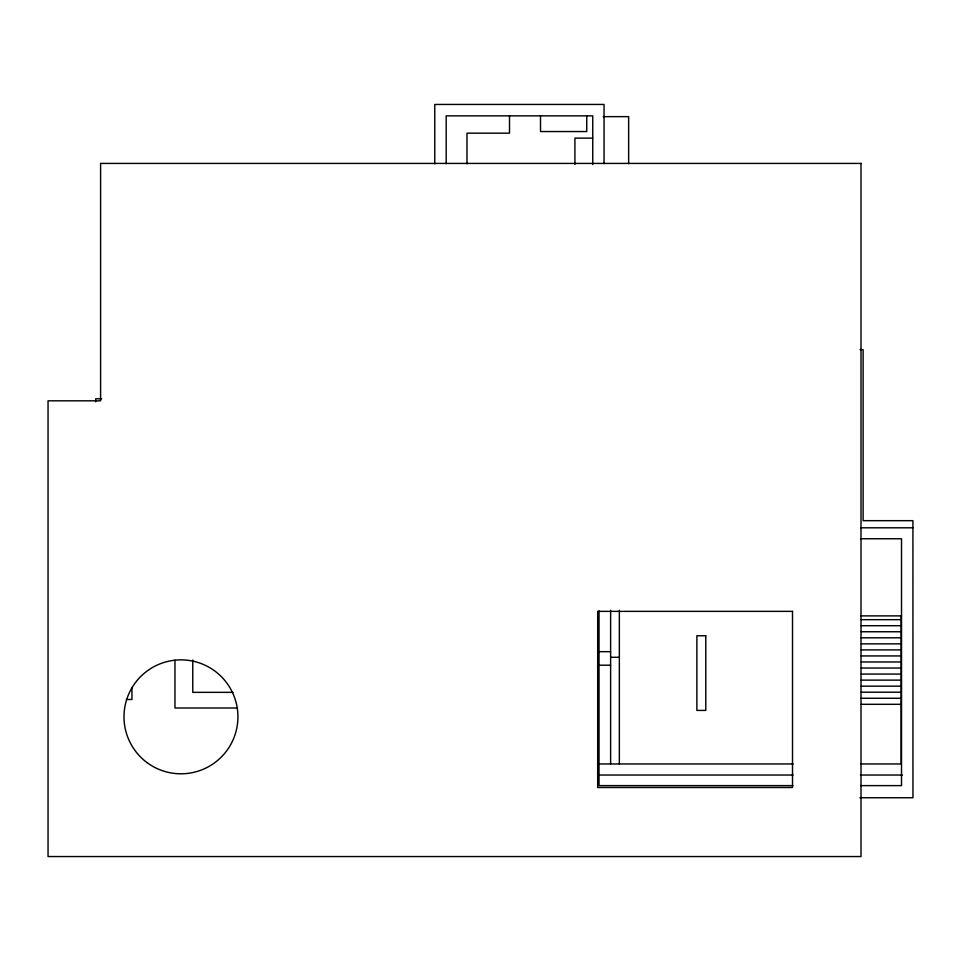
<?xml version="1.0" encoding="UTF-8"?>
<svg xmlns="http://www.w3.org/2000/svg" width="961" height="961" viewBox="0 0 961 961"><rect width="100%" height="100%" fill="white"/><g stroke="black" fill="none" stroke-linecap="round" stroke-linejoin="round"><path stroke-width="1.44" d="M603.244 116.641L628.638 116.641L628.638 163.73M592.745 138.12L574.918 138.12L574.918 164.451M860.131 349.636L863.11 349.636L863.11 520.67L912.914 520.67L912.95 797.75L859.975 797.75M101.638 398.791L95.692 398.791L95.692 401.77M860.756 527.805L912.95 527.805M860.491 538.761L901.514 538.761L901.514 785.617L860.551 785.617M860.551 615.893L901.514 615.893M861.284 619.665L901.13 619.665M861.284 625.707L901.13 625.707M861.284 631.749L901.13 631.749M861.284 637.804L901.13 637.804M861.284 643.846L901.13 643.846M861.284 649.888L901.13 649.888M598.883 651.666L610.619 651.666M861.284 655.943L901.13 655.943M610.619 657.288L619.352 657.288M861.284 661.985L901.13 661.985M598.883 665.204L610.619 665.204M861.284 668.027L901.13 668.027M861.284 674.069L901.13 674.069M861.284 680.124L901.13 680.124M861.284 686.166L901.13 686.166M233.067 692.352L192.765 692.352L192.765 659.991M861.284 692.208L901.13 692.208M861.284 698.263L901.13 698.263M126.384 699.488L131.957 699.488L131.957 687.511M861.284 704.305L901.13 704.305M237.559 708.005L174.962 708.005L174.962 660.243M598.679 763.959L793.209 763.959M860.66 763.959L901.13 763.959L901.13 616.037M598.21 775.034L793.101 775.034M860.467 775.034L902.427 775.034M792.933 785.617L599.027 785.617L599.027 610.872M619.352 610.367L619.352 763.959M610.619 610.367L610.619 763.959M604.049 163.706L604.049 104.449L434.768 104.449L434.768 163.899M592.745 164.451L592.745 115.849L446.18 115.849L446.18 163.706M586.751 115.849L586.751 131.549L540.514 131.549L540.514 115.849M509.51 115.849L509.51 133.171L466.986 133.171L466.986 163.875M861.008 163.418L100.593 163.418L100.593 400.821L48.05 400.821L48.05 856.551L861.008 856.551L861.008 163.418M792.513 611.364L597.694 611.364L597.694 787.491L792.513 787.491L792.513 611.364M705.782 635.762L696.881 635.762L696.881 710.419L705.782 710.419L705.782 635.762M146.949 762.541A56.975 56.975 0 0 0 237.547 723.441A56.975 56.975 0 0 0 158.385 664.532A56.975 56.975 0 0 0 146.949 762.541"/></g></svg>
